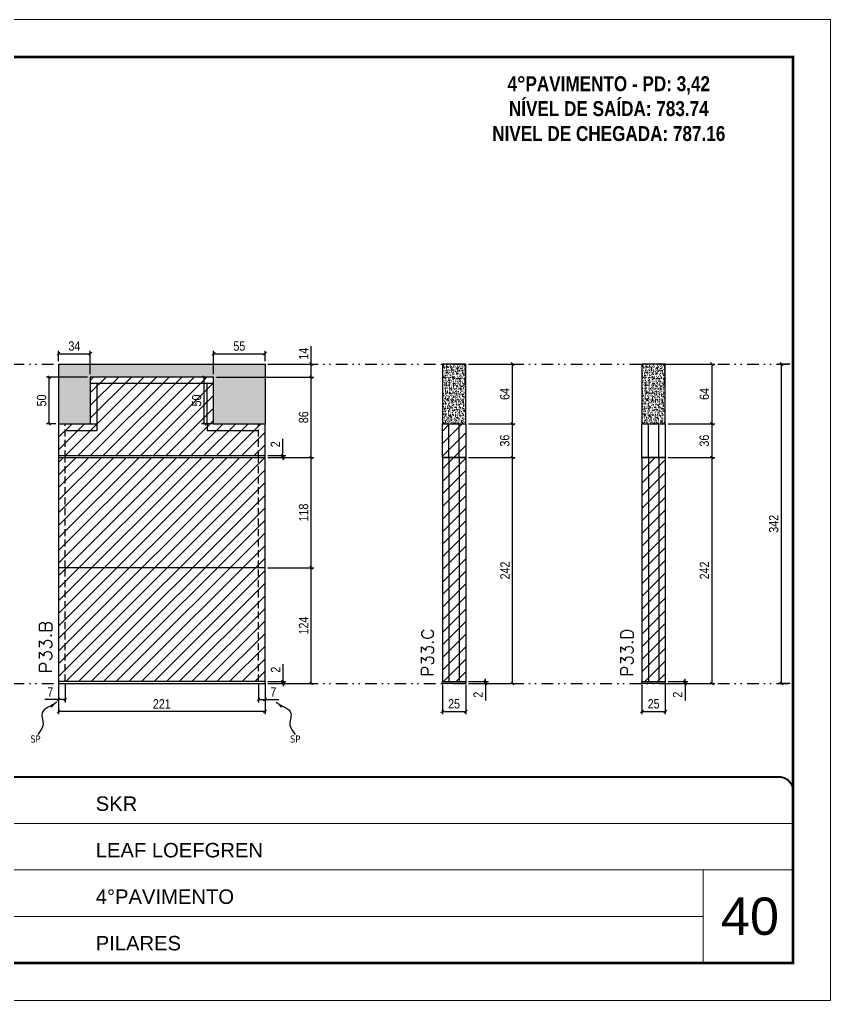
# Model space of a CAD drawing. Extents: x 14400 to 27878, y -21631 to 6985.
# Drawn here: x 19786 to 20653, y -4402 to -3352 of the extents above; entities that cross this region are included whole.
import ezdxf

# ---------------------------------------------------------------- set-up
doc = ezdxf.new("R2010")
doc.units = 0
for name, pattern in [('CONTINUO', [0]), ('DASHED', [0.75, 0.5, -0.25]), ('DIVIDE2', [0.625, 0.25, -0.125, 0, -0.125, 0, -0.125]), ('HIDDEN', [0.375, 0.25, -0.125])]:
    doc.linetypes.add(name, pattern=pattern)
for name, color, linetype, lineweight in [('CARIMBO', 255, 'Continuous', 9), ('Folhas', 255, 'Continuous', 9), ('Hachura', 251, 'Continuous', 9), ('SARRAFO DE PRESSAO', 251, 'DASHED', 9), ('Texto Seção', 7, 'Continuous', 15)]:
    doc.layers.add(name, color=color, linetype=linetype, lineweight=lineweight)
for name, color, linetype in [('COTA', 241, 'Continuous'), ('NOMENCLATURA', 7, 'Continuous'), ('Nível', 160, 'Continuous'), ('Painéis', 200, 'Continuous'), ('SARR_2.2x7', 40, 'Continuous'), ('Sarrafo de Pressão', 42, 'HIDDEN'), ('texto', 7, 'Continuous')]:
    doc.layers.add(name, color=color, linetype=linetype)
doc.styles.add('ARIAL', font='arial.ttf')
doc.styles.add('COTA TECNICA', font='techl___.ttf', dxfattribs={"height": 10})
doc.styles.add('COTA TECNICA-50', font='techl___.ttf', dxfattribs={"height": 10})
doc.styles.add('REGUA-120', font='ROMANS.shx', dxfattribs={"height": 15})
doc.styles.add('ROMANC', font='techb___.ttf', dxfattribs={"height": 2.5})
doc.styles.get("Standard").update_dxf_attribs({"font": 'arial.ttf'})
doc.dimstyles.new('COTA PAINEL-50', dxfattribs={"dimtxt": 10, "dimasz": 3, "dimexe": 3, "dimexo": 3, "dimgap": 3, "dimtad": 1, "dimdec": 1, "dimzin": 12, "dimdsep": 46, "dimtxsty": 'COTA TECNICA-50', "dimblk1": 'OBLIQUE', "dimblk2": 'OBLIQUE', "dimsah": 1, "dimcen": 0.9, "dimclrd": 4, "dimclre": 4, "dimclrt": 240, "dimadec": 1, "dimazin": 3, "dimtfac": 1, "dimtdec": 1, "dimtmove": 0, "dimatfit": 3, "dimfxl": 1, "dimtolj": 1, "dimtzin": 12, "dimarcsym": 0})
doc.dimstyles.new('PAINEL', dxfattribs={"dimtxt": 10, "dimasz": 3, "dimexe": 3, "dimexo": 3, "dimgap": 3, "dimtad": 1, "dimdec": 1, "dimzin": 12, "dimdsep": 46, "dimtxsty": 'COTA TECNICA', "dimblk1": 'OBLIQUE', "dimblk2": 'OBLIQUE', "dimsah": 1, "dimcen": 0.9, "dimclrd": 4, "dimclre": 4, "dimclrt": 240, "dimadec": 1, "dimazin": 3, "dimtfac": 1, "dimtdec": 1, "dimtmove": 0, "dimatfit": 3, "dimfxl": 1, "dimtolj": 1, "dimtzin": 12, "dimarcsym": 0})
doc.dimstyles.get("Standard").update_dxf_attribs({"dimtxt": 0.18, "dimasz": 0.18, "dimexe": 0.18, "dimexo": 0.0625, "dimgap": 0.09, "dimtad": 0, "dimtih": 1, "dimtoh": 1, "dimdec": 4, "dimzin": 0, "dimdsep": 46, "dimtxsty": 'Standard', "dimcen": 0.09, "dimadec": 0, "dimazin": 0, "dimtfac": 1, "dimtdec": 4, "dimtofl": 0, "dimtmove": 0, "dimatfit": 3, "dimfxl": 1, "dimtolj": 1, "dimtzin": 0, "dimarcsym": 0})

# ---------------------------------------------------------------- blocks, each defined once
blk = doc.blocks.new('9999999999')
at = {"color": 30, "linetype": 'CONTINUO'}
for p, q in [((98564.6, 34379.6), (99584, 34379.6)), ((98564.6, 34329.8), (99488, 34329.8)), ((99584, 34329.8), (99488, 34329.8)), ((99488, 34329.8), (99488, 34230.2)), ((98564.6, 34280), (99488, 34280))]:
    blk.add_line(p, q, dxfattribs=at)
at = {"color": 30, "linetype": 'CONTINUO', "const_width": 2}
blk.add_lwpolyline([(99584, 34230.2), (99584, 34414.4, 0.414214), (99569, 34429.4), (98229, 34429.4, 0.414214), (98214, 34414.4), (98214, 34245.2, 0.414214), (98229, 34230.2), (99584, 34230.2)], format="xyb", dxfattribs=at)
at = {"layer": 'Folhas'}
blk.add_lwpolyline([(98139, 34190.2), (99624, 34190.2), (99624, 35240.2), (98139, 35240.2)], close=True, dxfattribs=at)
at = {"layer": 'Folhas', "color": 30, "const_width": 3}
blk.add_lwpolyline([(98214, 34230.2), (99584, 34230.2), (99584, 35200.2), (98214, 35200.2)], close=True, dxfattribs=at)
at = {"color": 7, "linetype": 'Continuous', "ltscale": 5, "style": 'ARIAL'}
for s, height, p in [('SKR', 15.48, (98837.7, 34393.1)), ('LEAF LOEFGREN', 15.483, (98837.7, 34343.3)), ('4°PAVIMENTO', 15.483, (98837.7, 34293.5)), ('PILARES', 15.48, (98837.7, 34243.7))]:
    blk.add_text(s, height=height, dxfattribs=at).set_placement(p)
blk = doc.blocks.new('_Oblique')
at = {"color": 0, "linetype": 'ByBlock', "lineweight": -2}
blk.add_line((-0.5, -0.5), (0.5, 0.5), dxfattribs=at)
blk = doc.blocks.new('*D1556')
at = {"layer": 'COTA', "color": 4, "lineweight": -2, "transparency": 16777216}
for p, q in [((20238.2, -4064.2), (20238.2, -4096.1)), ((20263.2, -4064.2), (20263.2, -4096.1)), ((20238.2, -4093.1), (20263.2, -4093.1))]:
    blk.add_line(p, q, dxfattribs=at)
at = {"layer": 'Defpoints', "color": 0, "transparency": 16777216}
for p in [(20238.2, -4061.2), (20263.2, -4061.2), (20263.2, -4093.1)]:
    blk.add_point(p, dxfattribs=at)
at = {"layer": 'COTA', "color": 4, "lineweight": -2, "transparency": 16777216, "xscale": 3, "yscale": 3, "zscale": 3, "rotation": 180}
blk.add_blockref('_Oblique', (20238.2, -4093.1), dxfattribs=at)
at = {"layer": 'COTA', "color": 4, "lineweight": -2, "transparency": 16777216, "xscale": 3, "yscale": 3, "zscale": 3}
blk.add_blockref('_Oblique', (20263.2, -4093.1), dxfattribs=at)
at = {"layer": 'COTA', "color": 240, "transparency": 16777216, "insert": (20250.7, -4085), "char_height": 10, "attachment_point": 5, "style": 'COTA TECNICA'}
blk.add_mtext('\\A1;25', dxfattribs=at)
blk = doc.blocks.new('*D1557')
at = {"layer": 'COTA', "color": 4, "lineweight": -2, "transparency": 16777216}
for p, q in [((20266.2, -4061.2), (20287.4, -4061.2)), ((20266.2, -4063.2), (20287.4, -4063.2)), ((20284.4, -4061.2), (20284.4, -4058.2)), ((20284.4, -4061.2), (20284.4, -4063.2)), ((20284.4, -4063.2), (20284.4, -4081.3))]:
    blk.add_line(p, q, dxfattribs=at)
at = {"layer": 'Defpoints', "color": 0, "transparency": 16777216}
for p in [(20263.2, -4061.2), (20263.2, -4063.2), (20284.4, -4061.2)]:
    blk.add_point(p, dxfattribs=at)
at = {"layer": 'COTA', "color": 4, "lineweight": -2, "transparency": 16777216, "xscale": 3, "yscale": 3, "zscale": 3}
for p, rotation in [((20284.4, -4061.2), 270), ((20284.4, -4063.2), 90)]:
    blk.add_blockref('_Oblique', p, dxfattribs=dict(at, rotation=rotation))
at = {"layer": 'COTA', "color": 240, "transparency": 16777216, "insert": (20276.4, -4075.2), "char_height": 10, "attachment_point": 5, "rotation": 90, "style": 'COTA TECNICA-50'}
blk.add_mtext('\\A1;2', dxfattribs=at)
blk = doc.blocks.new('*D1558')
at = {"layer": 'COTA', "color": 4, "lineweight": -2, "transparency": 16777216}
for p, q in [((20266.2, -3821.2), (20316.2, -3821.2)), ((20313.2, -4063.2), (20313.2, -3821.2)), ((20266.2, -4063.2), (20316.2, -4063.2))]:
    blk.add_line(p, q, dxfattribs=at)
at = {"layer": 'Defpoints', "color": 0, "transparency": 16777216}
for p in [(20263.2, -3821.2), (20313.2, -3821.2), (20263.2, -4063.2)]:
    blk.add_point(p, dxfattribs=at)
at = {"layer": 'COTA', "color": 4, "lineweight": -2, "transparency": 16777216, "xscale": 3, "yscale": 3, "zscale": 3}
for p, rotation in [((20313.2, -3821.2), 90), ((20313.2, -4063.2), 270)]:
    blk.add_blockref('_Oblique', p, dxfattribs=dict(at, rotation=rotation))
at = {"layer": 'COTA', "color": 240, "transparency": 16777216, "insert": (20305.2, -3942.2), "char_height": 10, "attachment_point": 5, "rotation": 90, "style": 'COTA TECNICA-50'}
blk.add_mtext('\\A1;242', dxfattribs=at)
blk = doc.blocks.new('*D1631')
at = {"layer": 'COTA', "color": 4, "lineweight": -2, "transparency": 16777216}
for p, q in [((20266.2, -3721.2), (20316.2, -3721.2)), ((20313.2, -3785.2), (20313.2, -3721.2)), ((20266.2, -3785.2), (20316.2, -3785.2))]:
    blk.add_line(p, q, dxfattribs=at)
at = {"layer": 'Defpoints', "color": 0, "transparency": 16777216}
for p in [(20263.2, -3721.2), (20313.2, -3721.2), (20263.2, -3785.2)]:
    blk.add_point(p, dxfattribs=at)
at = {"layer": 'COTA', "color": 4, "lineweight": -2, "transparency": 16777216, "xscale": 3, "yscale": 3, "zscale": 3}
for p, rotation in [((20313.2, -3721.2), 90), ((20313.2, -3785.2), 270)]:
    blk.add_blockref('_Oblique', p, dxfattribs=dict(at, rotation=rotation))
at = {"layer": 'COTA', "color": 240, "transparency": 16777216, "insert": (20305.1, -3753.2), "char_height": 10, "attachment_point": 5, "rotation": 90, "style": 'COTA TECNICA'}
blk.add_mtext('\\A1;64', dxfattribs=at)
blk = doc.blocks.new('*D1667')
at = {"layer": 'COTA', "color": 4, "lineweight": -2, "transparency": 16777216}
for p, q in [((19827.4, -4064.2), (19827.4, -4096.1)), ((20048.4, -4064.2), (20048.4, -4096.1)), ((20048.4, -4093.1), (19827.4, -4093.1))]:
    blk.add_line(p, q, dxfattribs=at)
at = {"layer": 'Defpoints', "color": 0, "transparency": 16777216}
for p in [(19827.4, -4061.2), (20048.4, -4061.2), (19827.4, -4093.1)]:
    blk.add_point(p, dxfattribs=at)
at = {"layer": 'COTA', "color": 4, "lineweight": -2, "transparency": 16777216, "xscale": 3, "yscale": 3, "zscale": 3, "rotation": 180}
blk.add_blockref('_Oblique', (19827.4, -4093.1), dxfattribs=at)
at = {"layer": 'COTA', "color": 4, "lineweight": -2, "transparency": 16777216, "xscale": 3, "yscale": 3, "zscale": 3}
blk.add_blockref('_Oblique', (20048.4, -4093.1), dxfattribs=at)
at = {"layer": 'COTA', "color": 240, "transparency": 16777216, "insert": (19937.9, -4085), "char_height": 10, "attachment_point": 5, "style": 'COTA TECNICA'}
blk.add_mtext('\\A1;221', dxfattribs=at)
blk = doc.blocks.new('*D1668')
at = {"layer": 'COTA', "color": 4, "lineweight": -2, "transparency": 16777216}
for p, q in [((20041.4, -4064.2), (20041.4, -4083.4)), ((20048.4, -4066.2), (20048.4, -4083.4)), ((20041.4, -4080.4), (20048.4, -4080.4)), ((20048.4, -4080.4), (20063.1, -4080.4))]:
    blk.add_line(p, q, dxfattribs=at)
at = {"layer": 'Defpoints', "color": 0, "transparency": 16777216}
for p in [(20041.4, -4061.2), (20048.4, -4063.2), (20048.4, -4080.4)]:
    blk.add_point(p, dxfattribs=at)
at = {"layer": 'COTA', "color": 4, "lineweight": -2, "transparency": 16777216, "xscale": 3, "yscale": 3, "zscale": 3, "rotation": 180}
blk.add_blockref('_Oblique', (20041.4, -4080.4), dxfattribs=at)
at = {"layer": 'COTA', "color": 4, "lineweight": -2, "transparency": 16777216, "xscale": 3, "yscale": 3, "zscale": 3}
blk.add_blockref('_Oblique', (20048.4, -4080.4), dxfattribs=at)
at = {"layer": 'COTA', "color": 240, "transparency": 16777216, "insert": (20057.3, -4072.3), "char_height": 10, "attachment_point": 5, "style": 'COTA TECNICA-50'}
blk.add_mtext('\\A1;7', dxfattribs=at)
blk = doc.blocks.new('*D1669')
at = {"layer": 'COTA', "color": 4, "lineweight": -2, "transparency": 16777216}
for p, q in [((19827.4, -4066.2), (19827.4, -4083.4)), ((19834.4, -4064.2), (19834.4, -4083.4)), ((19827.4, -4080.4), (19812.7, -4080.4)), ((19834.4, -4080.4), (19827.4, -4080.4))]:
    blk.add_line(p, q, dxfattribs=at)
at = {"layer": 'Defpoints', "color": 0, "transparency": 16777216}
for p in [(19827.4, -4063.2), (19834.4, -4061.2), (19827.4, -4080.4)]:
    blk.add_point(p, dxfattribs=at)
at = {"layer": 'COTA', "color": 4, "lineweight": -2, "transparency": 16777216, "xscale": 3, "yscale": 3, "zscale": 3, "rotation": 180}
blk.add_blockref('_Oblique', (19827.4, -4080.4), dxfattribs=at)
at = {"layer": 'COTA', "color": 4, "lineweight": -2, "transparency": 16777216, "xscale": 3, "yscale": 3, "zscale": 3}
blk.add_blockref('_Oblique', (19834.4, -4080.4), dxfattribs=at)
at = {"layer": 'COTA', "color": 240, "transparency": 16777216, "insert": (19818.6, -4072.3), "char_height": 10, "attachment_point": 5, "style": 'COTA TECNICA-50'}
blk.add_mtext('\\A1;7', dxfattribs=at)
blk = doc.blocks.new('*D1670')
at = {"layer": 'COTA', "color": 4, "lineweight": -2, "transparency": 16777216}
for p, q in [((20067.7, -4061.2), (20067.7, -4042.4)), ((20051.4, -4061.2), (20070.7, -4061.2)), ((20051.4, -4063.2), (20070.7, -4063.2)), ((20067.7, -4063.2), (20067.7, -4061.2)), ((20067.7, -4063.2), (20067.7, -4066.2))]:
    blk.add_line(p, q, dxfattribs=at)
at = {"layer": 'Defpoints', "color": 0, "transparency": 16777216}
for p in [(20048.4, -4061.2), (20048.4, -4063.2), (20067.7, -4063.2)]:
    blk.add_point(p, dxfattribs=at)
at = {"layer": 'COTA', "color": 4, "lineweight": -2, "transparency": 16777216, "xscale": 3, "yscale": 3, "zscale": 3}
for p, rotation in [((20067.7, -4061.2), 270), ((20067.7, -4063.2), 90)]:
    blk.add_blockref('_Oblique', p, dxfattribs=dict(at, rotation=rotation))
at = {"layer": 'COTA', "color": 240, "transparency": 16777216, "insert": (20059.7, -4048.4), "char_height": 10, "attachment_point": 5, "rotation": 90, "style": 'COTA TECNICA-50'}
blk.add_mtext('\\A1;2', dxfattribs=at)
blk = doc.blocks.new('*D1672')
at = {"layer": 'COTA', "color": 4, "linetype": 'ByBlock', "lineweight": -2, "transparency": 16777216}
for p, q in [((20051.4, -3939.2), (20100.8, -3939.2)), ((20097.8, -4063.2), (20097.8, -3939.2)), ((20051.4, -4063.2), (20100.8, -4063.2))]:
    blk.add_line(p, q, dxfattribs=at)
at = {"layer": 'Defpoints', "color": 0, "linetype": 'ByBlock', "transparency": 16777216}
for p in [(20048.4, -3939.2), (20097.8, -3939.2), (20048.4, -4063.2)]:
    blk.add_point(p, dxfattribs=at)
at = {"layer": 'COTA', "color": 4, "linetype": 'ByBlock', "lineweight": -2, "transparency": 16777216, "xscale": 3, "yscale": 3, "zscale": 3}
for p, rotation in [((20097.8, -3939.2), 90), ((20097.8, -4063.2), 270)]:
    blk.add_blockref('_Oblique', p, dxfattribs=dict(at, rotation=rotation))
at = {"layer": 'COTA', "color": 240, "linetype": 'ByBlock', "transparency": 16777216, "insert": (20089.7, -4001.2), "char_height": 10, "attachment_point": 5, "rotation": 90, "style": 'COTA TECNICA'}
blk.add_mtext('\\A1;124', dxfattribs=at)
blk = doc.blocks.new('*D1673')
at = {"layer": 'COTA', "color": 4, "linetype": 'ByBlock', "lineweight": -2, "transparency": 16777216}
for p, q in [((20051.4, -3939.2), (20100.8, -3939.2)), ((20097.8, -4063.2), (20097.8, -3939.2)), ((20051.4, -4063.2), (20100.8, -4063.2))]:
    blk.add_line(p, q, dxfattribs=at)
at = {"layer": 'Defpoints', "color": 0, "linetype": 'ByBlock', "transparency": 16777216}
for p in [(20048.4, -3939.2), (20097.8, -3939.2), (20048.4, -4063.2)]:
    blk.add_point(p, dxfattribs=at)
at = {"layer": 'COTA', "color": 4, "linetype": 'ByBlock', "lineweight": -2, "transparency": 16777216, "xscale": 3, "yscale": 3, "zscale": 3}
for p, rotation in [((20097.8, -3939.2), 90), ((20097.8, -4063.2), 270)]:
    blk.add_blockref('_Oblique', p, dxfattribs=dict(at, rotation=rotation))
at = {"layer": 'COTA', "color": 240, "linetype": 'ByBlock', "transparency": 16777216, "insert": (20089.7, -4001.2), "char_height": 10, "attachment_point": 5, "rotation": 90, "style": 'COTA TECNICA'}
blk.add_mtext('\\A1;124', dxfattribs=at)
blk = doc.blocks.new('*D1671')
at = {"layer": 'COTA', "color": 4, "lineweight": -2, "transparency": 16777216}
for p, q in [((20051.4, -3821.2), (20100.8, -3821.2)), ((20097.8, -3939.2), (20097.8, -3821.2)), ((20051.4, -3939.2), (20100.8, -3939.2))]:
    blk.add_line(p, q, dxfattribs=at)
at = {"layer": 'Defpoints', "color": 0, "transparency": 16777216}
for p in [(20048.4, -3821.2), (20097.8, -3821.2), (20048.4, -3939.2)]:
    blk.add_point(p, dxfattribs=at)
at = {"layer": 'COTA', "color": 4, "lineweight": -2, "transparency": 16777216, "xscale": 3, "yscale": 3, "zscale": 3}
for p, rotation in [((20097.8, -3821.2), 90), ((20097.8, -3939.2), 270)]:
    blk.add_blockref('_Oblique', p, dxfattribs=dict(at, rotation=rotation))
at = {"layer": 'COTA', "color": 240, "transparency": 16777216, "insert": (20089.7, -3880.2), "char_height": 10, "attachment_point": 5, "rotation": 90, "style": 'COTA TECNICA'}
blk.add_mtext('\\A1;118', dxfattribs=at)
blk = doc.blocks.new('*D1674')
at = {"layer": 'COTA', "color": 4, "lineweight": -2, "transparency": 16777216}
for p, q in [((19827.4, -3718.2), (19827.4, -3707.1)), ((19827.4, -3710.1), (19861.4, -3710.1)), ((19861.4, -3732.2), (19861.4, -3707.1))]:
    blk.add_line(p, q, dxfattribs=at)
at = {"layer": 'Defpoints', "color": 0, "transparency": 16777216}
for p in [(19861.4, -3710.1), (19827.4, -3721.2), (19861.4, -3735.2)]:
    blk.add_point(p, dxfattribs=at)
at = {"layer": 'COTA', "color": 4, "lineweight": -2, "transparency": 16777216, "xscale": 3, "yscale": 3, "zscale": 3, "rotation": 180}
blk.add_blockref('_Oblique', (19827.4, -3710.1), dxfattribs=at)
at = {"layer": 'COTA', "color": 4, "lineweight": -2, "transparency": 16777216, "xscale": 3, "yscale": 3, "zscale": 3}
blk.add_blockref('_Oblique', (19861.4, -3710.1), dxfattribs=at)
at = {"layer": 'COTA', "color": 240, "transparency": 16777216, "insert": (19844.4, -3701.9), "char_height": 10, "attachment_point": 5, "style": 'COTA TECNICA'}
blk.add_mtext('\\A1;34', dxfattribs=at)
blk = doc.blocks.new('*D1675')
at = {"layer": 'COTA', "color": 4, "lineweight": -2, "transparency": 16777216}
for p, q in [((20451.8, -4064.2), (20451.8, -4096.1)), ((20476.8, -4064.2), (20476.8, -4096.1)), ((20451.8, -4093.1), (20476.8, -4093.1))]:
    blk.add_line(p, q, dxfattribs=at)
at = {"layer": 'Defpoints', "color": 0, "transparency": 16777216}
for p in [(20451.8, -4061.2), (20476.8, -4061.2), (20476.8, -4093.1)]:
    blk.add_point(p, dxfattribs=at)
at = {"layer": 'COTA', "color": 4, "lineweight": -2, "transparency": 16777216, "xscale": 3, "yscale": 3, "zscale": 3, "rotation": 180}
blk.add_blockref('_Oblique', (20451.8, -4093.1), dxfattribs=at)
at = {"layer": 'COTA', "color": 4, "lineweight": -2, "transparency": 16777216, "xscale": 3, "yscale": 3, "zscale": 3}
blk.add_blockref('_Oblique', (20476.8, -4093.1), dxfattribs=at)
at = {"layer": 'COTA', "color": 240, "transparency": 16777216, "insert": (20464.3, -4085), "char_height": 10, "attachment_point": 5, "style": 'COTA TECNICA'}
blk.add_mtext('\\A1;25', dxfattribs=at)
blk = doc.blocks.new('*D1676')
at = {"layer": 'COTA', "color": 4, "lineweight": -2, "transparency": 16777216}
for p, q in [((20479.8, -4061.2), (20501, -4061.2)), ((20479.8, -4063.2), (20501, -4063.2)), ((20498, -4061.2), (20498, -4058.2)), ((20498, -4061.2), (20498, -4063.2)), ((20498, -4063.2), (20498, -4081.3))]:
    blk.add_line(p, q, dxfattribs=at)
at = {"layer": 'Defpoints', "color": 0, "transparency": 16777216}
for p in [(20476.8, -4061.2), (20476.8, -4063.2), (20498, -4061.2)]:
    blk.add_point(p, dxfattribs=at)
at = {"layer": 'COTA', "color": 4, "lineweight": -2, "transparency": 16777216, "xscale": 3, "yscale": 3, "zscale": 3}
for p, rotation in [((20498, -4061.2), 270), ((20498, -4063.2), 90)]:
    blk.add_blockref('_Oblique', p, dxfattribs=dict(at, rotation=rotation))
at = {"layer": 'COTA', "color": 240, "transparency": 16777216, "insert": (20490, -4075.2), "char_height": 10, "attachment_point": 5, "rotation": 90, "style": 'COTA TECNICA-50'}
blk.add_mtext('\\A1;2', dxfattribs=at)
blk = doc.blocks.new('*D1677')
at = {"layer": 'COTA', "color": 4, "lineweight": -2, "transparency": 16777216}
for p, q in [((20479.8, -3821.2), (20529.8, -3821.2)), ((20526.8, -4063.2), (20526.8, -3821.2)), ((20479.8, -4063.2), (20529.8, -4063.2))]:
    blk.add_line(p, q, dxfattribs=at)
at = {"layer": 'Defpoints', "color": 0, "transparency": 16777216}
for p in [(20476.8, -3821.2), (20526.8, -3821.2), (20476.8, -4063.2)]:
    blk.add_point(p, dxfattribs=at)
at = {"layer": 'COTA', "color": 4, "lineweight": -2, "transparency": 16777216, "xscale": 3, "yscale": 3, "zscale": 3}
for p, rotation in [((20526.8, -3821.2), 90), ((20526.8, -4063.2), 270)]:
    blk.add_blockref('_Oblique', p, dxfattribs=dict(at, rotation=rotation))
at = {"layer": 'COTA', "color": 240, "transparency": 16777216, "insert": (20518.7, -3942.2), "char_height": 10, "attachment_point": 5, "rotation": 90, "style": 'COTA TECNICA-50'}
blk.add_mtext('\\A1;242', dxfattribs=at)
blk = doc.blocks.new('*D1964')
at = {"layer": 'COTA', "color": 4, "lineweight": -2, "transparency": 16777216}
for p, q in [((20610.5, -3721.2), (20598.1, -3721.2)), ((20601.1, -4063.2), (20601.1, -3721.2)), ((20610.5, -4063.2), (20598.1, -4063.2))]:
    blk.add_line(p, q, dxfattribs=at)
at = {"layer": 'Defpoints', "color": 0, "transparency": 16777216}
for p in [(20601.1, -3721.2), (20613.5, -3721.2), (20613.5, -4063.2)]:
    blk.add_point(p, dxfattribs=at)
at = {"layer": 'COTA', "color": 4, "lineweight": -2, "transparency": 16777216, "xscale": 3, "yscale": 3, "zscale": 3}
for p, rotation in [((20601.1, -3721.2), 90), ((20601.1, -4063.2), 270)]:
    blk.add_blockref('_Oblique', p, dxfattribs=dict(at, rotation=rotation))
at = {"layer": 'COTA', "color": 240, "transparency": 16777216, "insert": (20592.9, -3892.2), "char_height": 10, "attachment_point": 5, "rotation": 90, "style": 'COTA TECNICA'}
blk.add_mtext('\\A1;342', dxfattribs=at)
blk = doc.blocks.new('*D1965')
at = {"layer": 'COTA', "color": 4, "lineweight": -2, "transparency": 16777216}
for p, q in [((19996.4, -3735.2), (20100.8, -3735.2)), ((20097.8, -3821.2), (20097.8, -3735.2)), ((20051.4, -3821.2), (20100.8, -3821.2))]:
    blk.add_line(p, q, dxfattribs=at)
at = {"layer": 'Defpoints', "color": 0, "transparency": 16777216}
for p in [(19993.4, -3735.2), (20097.8, -3735.2), (20048.4, -3821.2)]:
    blk.add_point(p, dxfattribs=at)
at = {"layer": 'COTA', "color": 4, "lineweight": -2, "transparency": 16777216, "xscale": 3, "yscale": 3, "zscale": 3}
for p, rotation in [((20097.8, -3735.2), 90), ((20097.8, -3821.2), 270)]:
    blk.add_blockref('_Oblique', p, dxfattribs=dict(at, rotation=rotation))
at = {"layer": 'COTA', "color": 240, "transparency": 16777216, "insert": (20089.7, -3778.2), "char_height": 10, "attachment_point": 5, "rotation": 90, "style": 'COTA TECNICA'}
blk.add_mtext('\\A1;86', dxfattribs=at)
blk = doc.blocks.new('*D1966')
at = {"layer": 'COTA', "color": 4, "lineweight": -2, "transparency": 16777216}
for p, q in [((20097.8, -3721.2), (20097.8, -3702)), ((20051.4, -3721.2), (20100.8, -3721.2)), ((20097.8, -3735.2), (20097.8, -3721.2)), ((19996.4, -3735.2), (20100.8, -3735.2))]:
    blk.add_line(p, q, dxfattribs=at)
at = {"layer": 'Defpoints', "color": 0, "transparency": 16777216}
for p in [(20048.4, -3721.2), (20097.8, -3721.2), (19993.4, -3735.2)]:
    blk.add_point(p, dxfattribs=at)
at = {"layer": 'COTA', "color": 4, "lineweight": -2, "transparency": 16777216, "xscale": 3, "yscale": 3, "zscale": 3}
for p, rotation in [((20097.8, -3721.2), 90), ((20097.8, -3735.2), 270)]:
    blk.add_blockref('_Oblique', p, dxfattribs=dict(at, rotation=rotation))
at = {"layer": 'COTA', "color": 240, "transparency": 16777216, "insert": (20089.7, -3710.1), "char_height": 10, "attachment_point": 5, "rotation": 90, "style": 'COTA TECNICA'}
blk.add_mtext('\\A1;14', dxfattribs=at)
blk = doc.blocks.new('*D1967')
at = {"layer": 'COTA', "color": 4, "lineweight": -2, "transparency": 16777216}
for p, q in [((19858.4, -3735.2), (19814.4, -3735.2)), ((19817.4, -3785.2), (19817.4, -3735.2)), ((19824.4, -3785.2), (19814.4, -3785.2))]:
    blk.add_line(p, q, dxfattribs=at)
at = {"layer": 'Defpoints', "color": 0, "transparency": 16777216}
for p in [(19817.4, -3735.2), (19861.4, -3735.2), (19827.4, -3785.2)]:
    blk.add_point(p, dxfattribs=at)
at = {"layer": 'COTA', "color": 4, "lineweight": -2, "transparency": 16777216, "xscale": 3, "yscale": 3, "zscale": 3}
for p, rotation in [((19817.4, -3735.2), 90), ((19817.4, -3785.2), 270)]:
    blk.add_blockref('_Oblique', p, dxfattribs=dict(at, rotation=rotation))
at = {"layer": 'COTA', "color": 240, "transparency": 16777216, "insert": (19809.3, -3760.2), "char_height": 10, "attachment_point": 5, "rotation": 90, "style": 'COTA TECNICA'}
blk.add_mtext('\\A1;50', dxfattribs=at)
blk = doc.blocks.new('*D1968')
at = {"layer": 'COTA', "color": 4, "lineweight": -2, "transparency": 16777216}
for p, q in [((20266.2, -3785.2), (20316.2, -3785.2)), ((20313.2, -3821.2), (20313.2, -3785.2)), ((20266.2, -3821.2), (20316.2, -3821.2))]:
    blk.add_line(p, q, dxfattribs=at)
at = {"layer": 'Defpoints', "color": 0, "transparency": 16777216}
for p in [(20263.2, -3785.2), (20313.2, -3785.2), (20263.2, -3821.2)]:
    blk.add_point(p, dxfattribs=at)
at = {"layer": 'COTA', "color": 4, "lineweight": -2, "transparency": 16777216, "xscale": 3, "yscale": 3, "zscale": 3}
for p, rotation in [((20313.2, -3785.2), 90), ((20313.2, -3821.2), 270)]:
    blk.add_blockref('_Oblique', p, dxfattribs=dict(at, rotation=rotation))
at = {"layer": 'COTA', "color": 240, "transparency": 16777216, "insert": (20305, -3803.2), "char_height": 10, "attachment_point": 5, "rotation": 90, "style": 'COTA TECNICA'}
blk.add_mtext('\\A1;36', dxfattribs=at)
blk = doc.blocks.new('*D2201')
at = {"layer": 'COTA', "color": 4, "lineweight": -2, "transparency": 16777216}
for p, q in [((20067.5, -3819.2), (20067.5, -3801.1)), ((20051.4, -3819.2), (20070.5, -3819.2)), ((20051.4, -3821.2), (20070.5, -3821.2)), ((20067.5, -3821.2), (20067.5, -3819.2)), ((20067.5, -3821.2), (20067.5, -3824.2))]:
    blk.add_line(p, q, dxfattribs=at)
at = {"layer": 'Defpoints', "color": 0, "transparency": 16777216}
for p in [(20048.4, -3819.2), (20048.4, -3821.2), (20067.5, -3819.2)]:
    blk.add_point(p, dxfattribs=at)
at = {"layer": 'COTA', "color": 4, "lineweight": -2, "transparency": 16777216, "xscale": 3, "yscale": 3, "zscale": 3}
for p, rotation in [((20067.5, -3819.2), 270), ((20067.5, -3821.2), 90)]:
    blk.add_blockref('_Oblique', p, dxfattribs=dict(at, rotation=rotation))
at = {"layer": 'COTA', "color": 240, "transparency": 16777216, "insert": (20059.5, -3807.1), "char_height": 10, "attachment_point": 5, "rotation": 90, "style": 'COTA TECNICA'}
blk.add_mtext('\\A1;2', dxfattribs=at)
blk = doc.blocks.new('*D2381')
at = {"layer": 'COTA', "color": 4, "lineweight": -2, "transparency": 16777216}
for p, q in [((19990.4, -3735.2), (19980.4, -3735.2)), ((19983.4, -3785.2), (19983.4, -3735.2)), ((19990.4, -3785.2), (19980.4, -3785.2))]:
    blk.add_line(p, q, dxfattribs=at)
at = {"layer": 'Defpoints', "color": 0, "transparency": 16777216}
for p in [(19983.4, -3735.2), (19993.4, -3735.2), (19993.4, -3785.2)]:
    blk.add_point(p, dxfattribs=at)
at = {"layer": 'COTA', "color": 4, "lineweight": -2, "transparency": 16777216, "xscale": 3, "yscale": 3, "zscale": 3}
for p, rotation in [((19983.4, -3735.2), 90), ((19983.4, -3785.2), 270)]:
    blk.add_blockref('_Oblique', p, dxfattribs=dict(at, rotation=rotation))
at = {"layer": 'COTA', "color": 240, "transparency": 16777216, "insert": (19975.3, -3760.2), "char_height": 10, "attachment_point": 5, "rotation": 90, "style": 'COTA TECNICA'}
blk.add_mtext('\\A1;50', dxfattribs=at)
blk = doc.blocks.new('*D2382')
at = {"layer": 'COTA', "color": 4, "lineweight": -2, "transparency": 16777216}
for p, q in [((19993.4, -3732.2), (19993.4, -3707.1)), ((19993.4, -3710.1), (20048.4, -3710.1)), ((20048.4, -3718.2), (20048.4, -3707.1))]:
    blk.add_line(p, q, dxfattribs=at)
at = {"layer": 'Defpoints', "color": 0, "transparency": 16777216}
for p in [(20048.4, -3710.1), (20048.4, -3721.2), (19993.4, -3735.2)]:
    blk.add_point(p, dxfattribs=at)
at = {"layer": 'COTA', "color": 4, "lineweight": -2, "transparency": 16777216, "xscale": 3, "yscale": 3, "zscale": 3, "rotation": 180}
blk.add_blockref('_Oblique', (19993.4, -3710.1), dxfattribs=at)
at = {"layer": 'COTA', "color": 4, "lineweight": -2, "transparency": 16777216, "xscale": 3, "yscale": 3, "zscale": 3}
blk.add_blockref('_Oblique', (20048.4, -3710.1), dxfattribs=at)
at = {"layer": 'COTA', "color": 240, "transparency": 16777216, "insert": (20020.9, -3702), "char_height": 10, "attachment_point": 5, "style": 'COTA TECNICA'}
blk.add_mtext('\\A1;55', dxfattribs=at)
blk = doc.blocks.new('*D4480')
at = {"layer": 'COTA', "color": 4, "lineweight": -2, "transparency": 16777216}
for p, q in [((20479.8, -3721.2), (20529.8, -3721.2)), ((20526.8, -3785.2), (20526.8, -3721.2)), ((20479.8, -3785.2), (20529.8, -3785.2))]:
    blk.add_line(p, q, dxfattribs=at)
at = {"layer": 'Defpoints', "color": 0, "transparency": 16777216}
for p in [(20476.8, -3721.2), (20526.8, -3721.2), (20476.8, -3785.2)]:
    blk.add_point(p, dxfattribs=at)
at = {"layer": 'COTA', "color": 4, "lineweight": -2, "transparency": 16777216, "xscale": 3, "yscale": 3, "zscale": 3}
for p, rotation in [((20526.8, -3721.2), 90), ((20526.8, -3785.2), 270)]:
    blk.add_blockref('_Oblique', p, dxfattribs=dict(at, rotation=rotation))
at = {"layer": 'COTA', "color": 240, "transparency": 16777216, "insert": (20518.6, -3753.2), "char_height": 10, "attachment_point": 5, "rotation": 90, "style": 'COTA TECNICA'}
blk.add_mtext('\\A1;64', dxfattribs=at)
blk = doc.blocks.new('*D4481')
at = {"layer": 'COTA', "color": 4, "lineweight": -2, "transparency": 16777216}
for p, q in [((20479.8, -3785.2), (20529.8, -3785.2)), ((20526.8, -3821.2), (20526.8, -3785.2)), ((20479.8, -3821.2), (20529.8, -3821.2))]:
    blk.add_line(p, q, dxfattribs=at)
at = {"layer": 'Defpoints', "color": 0, "transparency": 16777216}
for p in [(20476.8, -3785.2), (20526.8, -3785.2), (20476.8, -3821.2)]:
    blk.add_point(p, dxfattribs=at)
at = {"layer": 'COTA', "color": 4, "lineweight": -2, "transparency": 16777216, "xscale": 3, "yscale": 3, "zscale": 3}
for p, rotation in [((20526.8, -3785.2), 90), ((20526.8, -3821.2), 270)]:
    blk.add_blockref('_Oblique', p, dxfattribs=dict(at, rotation=rotation))
at = {"layer": 'COTA', "color": 240, "transparency": 16777216, "insert": (20518.5, -3803.2), "char_height": 10, "attachment_point": 5, "rotation": 90, "style": 'COTA TECNICA'}
blk.add_mtext('\\A1;36', dxfattribs=at)

msp = doc.modelspace()

# ---------------------------------------------------------------- hatches: boundary and pattern name
at = {"layer": 'COTA'}
h = msp.add_hatch(dxfattribs=at)
h.set_pattern_fill('AR-CONC', color=256, scale=0.03)
h.paths.add_polyline_path([(19993.42, -3735.17), (19993.42, -3785.17), (20048.42, -3785.17), (20048.42, -3721.17), (19827.42, -3721.17), (19827.42, -3785.17), (19861.42, -3785.17), (19861.42, -3735.17)])
h = msp.add_hatch(dxfattribs=at)
h.set_pattern_fill('AR-CONC', color=256, scale=0.03)
h.set_pattern_definition([(50, (0, 1390.575), (5.4655401, -0.4781726), [0.5715, -6.2865]), (355, (0, 1390.575), (-1.0573026, 5.7317054), [0.4572, -5.0292175]), (100.451445, (0.4555, 1390.535), (4.4082374, 5.2535326), [0.4857003, -5.3427073]), (46.1842, (0, 1392.099), (8.1323712, -1.2612698), [0.85725, -9.42975]), (96.635558, (0.678, 1391.994), (7.122124, 7.4227837), [0.7285507, -8.0140682]), (351.18415, (0, 1392.099), (7.122124, 7.4227837), [0.685799, -7.543792]), (21, (0.762, 1391.718), (4.5484317, -3.0679559), [0.5715, -6.2865]), (326, (0.762, 1391.718), (1.8540609, 5.525639), [0.4572, -5.0292]), (71.451445, (1.141, 1391.4624), (6.4024926, 2.457683), [0.4857003, -5.3426981]), (37.5, (0, 1390.5751), (0.0926581, 2.53665117), [0, -4.96824, 0, -5.1054, 0, -5.04825]), (7.5, (0, 1390.575), (2.00458988, 3.00541724), [0, -2.91084, 0, -4.85394, 0, -1.92405]), (327.5, (-1.6993, 1390.5751), (4.06771786, -0.17186232), [0, -1.905, 0, -5.9436, 0, -7.8867]), (317.5, (-2.4613, 1390.575), (4.44387544, 0.76279473), [0, -2.4765, 0, -3.94716, 0, -5.6007])])
h.paths.add_polyline_path([(20263.25, -3721.17), (20238.25, -3721.17), (20238.25, -3785.17), (20263.25, -3785.17)])
h = msp.add_hatch(dxfattribs=at)
h.set_pattern_fill('AR-CONC', color=256, scale=0.03)
h.set_pattern_definition([(50, (213.5154, 1390.575), (5.4655401, -0.4781726), [0.5715, -6.2865]), (355, (213.5154, 1390.575), (-1.0573026, 5.7317054), [0.4572, -5.0292175]), (100.451445, (213.971, 1390.535), (4.4082374, 5.2535326), [0.4857003, -5.3427073]), (46.1842, (213.5154, 1392.099), (8.1323712, -1.2612698), [0.85725, -9.42975]), (96.635558, (214.193, 1391.994), (7.122124, 7.4227837), [0.7285507, -8.0140682]), (351.18415, (213.515, 1392.099), (7.122124, 7.4227837), [0.685799, -7.543792]), (21, (214.2774, 1391.718), (4.5484317, -3.0679559), [0.5715, -6.2865]), (326, (214.2774, 1391.718), (1.8540609, 5.525639), [0.4572, -5.0292]), (71.451445, (214.6565, 1391.4624), (6.4024926, 2.457683), [0.4857003, -5.3426981]), (37.5, (213.5154, 1390.5751), (0.0926581, 2.53665117), [0, -4.96824, 0, -5.1054, 0, -5.04825]), (7.5, (213.5154, 1390.575), (2.00458988, 3.00541724), [0, -2.91084, 0, -4.85394, 0, -1.92405]), (327.5, (211.8162, 1390.5751), (4.06771786, -0.17186232), [0, -1.905, 0, -5.9436, 0, -7.8867]), (317.5, (211.054, 1390.575), (4.44387544, 0.76279473), [0, -2.4765, 0, -3.94716, 0, -5.6007])])
h.paths.add_polyline_path([(20476.76, -3721.17), (20451.76, -3721.17), (20451.76, -3785.17), (20476.76, -3785.17)])
at = {"layer": 'Hachura', "linetype": 'ByBlock'}
h = msp.add_hatch(dxfattribs=at)
h.set_pattern_fill('ANSI31', color=256, scale=3)
h.paths.add_polyline_path([(19993.42, -3735.17), (19861.42, -3735.17), (19861.42, -3785.17), (19827.42, -3785.17), (19827.42, -3819.17), (20048.42, -3819.17), (20048.42, -3785.17), (19993.42, -3785.17)])
h = msp.add_hatch(dxfattribs=at)
h.set_pattern_fill('ANSI31', color=256, scale=3)
h.paths.add_polyline_path([(19611.78, -3939.17), (19611.78, -3785.17), (19390.78, -3785.17), (19390.78, -3939.17)])
h.paths.add_polyline_path([(19390.78, -3939.17), (19390.78, -4061.17), (19611.78, -4061.17), (19611.78, -3939.17)])
h.paths.add_polyline_path([(19827.42, -3939.17), (19827.42, -4061.17), (20048.42, -4061.17), (20048.42, -3939.17)])
h.paths.add_polyline_path([(19827.42, -3821.17), (19827.42, -3939.17), (20048.42, -3939.17), (20048.42, -3821.17)])
h.paths.add_polyline_path([(20263.25, -3785.17), (20238.25, -3785.17), (20238.25, -4061.17), (20263.25, -4061.17)])
h.paths.add_polyline_path([(20451.76, -4061.17), (20476.76, -4061.17), (20476.76, -3821.17), (20451.76, -3821.17)])

# ---------------------------------------------------------------- linework, layer by layer
at = {"layer": 'COTA'}
for p, q in [((19827.42, -3721.17), (19827.42, -3785.17)), ((19827.42, -3721.17), (20048.42, -3721.17)), ((20048.42, -3721.17), (20048.42, -3785.17)), ((19861.42, -3785.17), (19868.42, -3785.17)), ((19868.42, -3785.17), (19868.42, -3792.17)), ((19993.42, -3785.17), (19986.42, -3785.17)), ((19986.42, -3785.17), (19986.42, -3792.17))]:
    msp.add_line(p, q, dxfattribs=at)
for points in [[(20238.25, -3785.17), (20263.25, -3785.17), (20263.25, -3721.17), (20238.25, -3721.17)], [(20451.76, -3785.17), (20476.76, -3785.17), (20476.76, -3721.17), (20451.76, -3721.17)]]:
    msp.add_lwpolyline(points, close=True, dxfattribs=at)
at = {"layer": 'Nível', "color": 4, "linetype": 'DIVIDE2', "ltscale": 50}
for p, q in [((19243.47, -3721.17), (20613.47, -3721.17)), ((19243.47, -4063.17), (20613.47, -4063.17))]:
    msp.add_line(p, q, dxfattribs=at)
at = {"layer": 'Painéis'}
for p, q in [((19993.42, -3735.17), (19861.42, -3735.17)), ((19861.42, -3735.17), (19861.42, -3785.17)), ((19993.42, -3785.17), (19993.42, -3735.17)), ((19827.42, -3785.17), (19827.42, -4061.17)), ((19827.42, -3785.17), (19861.42, -3785.17)), ((19993.42, -3785.17), (20048.42, -3785.17)), ((20048.42, -4061.17), (20048.42, -3785.17)), ((19827.42, -3819.17), (20048.42, -3819.17)), ((19827.42, -3821.17), (20048.42, -3821.17)), ((20238.25, -3821.17), (20238.25, -4061.17)), ((20238.25, -3821.17), (20263.25, -3821.17)), ((20263.25, -3821.17), (20263.25, -4061.17)), ((20451.76, -3821.17), (20451.76, -4061.17)), ((20451.76, -3821.17), (20476.76, -3821.17)), ((20451.76, -3821.17), (20476.76, -3821.17)), ((20476.76, -3821.17), (20476.76, -4061.17)), ((19827.42, -3939.17), (20048.42, -3939.17)), ((20238.25, -4061.17), (20263.25, -4061.17)), ((20238.25, -4061.17), (20263.25, -4061.17)), ((20238.25, -4063.17), (20238.25, -4061.17)), ((20263.25, -4063.17), (20238.25, -4063.17)), ((20263.25, -4061.17), (20263.25, -4063.17)), ((20451.76, -4061.17), (20476.76, -4061.17)), ((20451.76, -4061.17), (20476.76, -4061.17)), ((20451.76, -4063.17), (20451.76, -4061.17)), ((20476.76, -4063.17), (20451.76, -4063.17)), ((20476.76, -4061.17), (20476.76, -4063.17))]:
    msp.add_line(p, q, dxfattribs=at)
for points in [[(20238.25, -3785.17), (20263.25, -3785.17), (20263.25, -3821.17), (20238.25, -3821.17)], [(20451.76, -3785.17), (20476.76, -3785.17), (20476.76, -3821.17), (20451.76, -3821.17)], [(20048.42, -4061.17), (19827.42, -4061.17), (19827.42, -4063.17), (20048.42, -4063.17)]]:
    msp.add_lwpolyline(points, close=True, dxfattribs=at)
at = {"layer": 'SARR_2.2x7'}
for p, q in [((19993.42, -3742.17), (19861.42, -3742.17)), ((19868.42, -3742.17), (19868.42, -3785.17)), ((19986.42, -3785.17), (19986.42, -3742.17)), ((20245.25, -3821.17), (20245.25, -3785.17)), ((20256.25, -3821.17), (20256.25, -3785.17)), ((20458.76, -3821.17), (20458.76, -3785.17)), ((20469.76, -3821.17), (20469.76, -3785.17)), ((19834.42, -3792.17), (19868.42, -3792.17)), ((19986.42, -3792.17), (20041.42, -3792.17)), ((20245.25, -3821.17), (20245.25, -4061.17)), ((20256.25, -3821.17), (20256.25, -4061.17)), ((20458.76, -3821.17), (20458.76, -4061.17)), ((20469.76, -3821.17), (20469.76, -4061.17))]:
    msp.add_line(p, q, dxfattribs=at)
at = {"layer": 'Sarrafo de Pressão', "ltscale": 30}
for p, q in [((19834.42, -3821.17), (19834.42, -3785.17)), ((20041.42, -3821.17), (20041.42, -3785.17)), ((19834.42, -3939.17), (19834.42, -3821.17)), ((20041.42, -3939.17), (20041.42, -3821.17)), ((19834.42, -4061.17), (19834.42, -3939.17)), ((20041.42, -4061.17), (20041.42, -3939.17))]:
    msp.add_line(p, q, dxfattribs=at)

# ---------------------------------------------------------------- block references
at = {"layer": 'SARRAFO DE PRESSAO', "color": 6, "linetype": 'ByBlock'}
msp.add_blockref('9999999999', (-78970.51, -38592.65), dxfattribs=at)

# ---------------------------------------------------------------- texts
at = {"layer": 'CARIMBO', "style": 'ARIAL'}
msp.add_text('40', height=40, dxfattribs=at).set_placement((20536.33, -4332.3))
at = {"layer": 'NOMENCLATURA', "color": 2, "insert": (20416.31, -3386.39), "char_height": 16, "attachment_point": 2, "style": 'ROMANC'}
msp.add_mtext_dynamic_manual_height_columns('\\P4°PAVIMENTO - PD: 3,42\\PNÍVEL DE SAÍDA: 783.74\\PNIVEL DE CHEGADA: 787.16', width=432.3511, gutter_width=1, heights=[0], dxfattribs=at)
at = {"layer": 'texto', "color": 0, "char_height": 7.5, "attachment_point": 5}
for insert in [(19802.64, -4122.66), (20080.66, -4122.66)]:
    msp.add_mtext('{\\fTahoma|b0|i0|c0|p34;\\C4;SP}', dxfattribs=dict(at, insert=insert))
at = {"layer": 'Texto Seção', "style": 'REGUA-120', "width": 1.1}
msp.add_text('P33.B', height=13, rotation=90, dxfattribs=at).set_placement((19820.17, -4052.4))
at = {"layer": 'Texto Seção', "char_height": 13, "width": 370.6998, "attachment_point": 7, "rotation": 90, "style": 'REGUA-120'}
for s, insert in [('P33.C', (20228.8, -4055.75)), ('P33.D', (20442.31, -4055.75))]:
    msp.add_mtext(s, dxfattribs=dict(at, insert=insert))

# ---------------------------------------------------------------- dimensions: what is measured, and where the dimension line sits
at = {"layer": 'COTA'}
for base, p1, p2, dimstyle, picture, middle in [((19861.42, -3710.09), (19827.42, -3721.17), (19861.42, -3735.17), 'PAINEL', '*D1674', (19844.42, -3701.87)), ((20048.42, -3710.09), (19993.42, -3735.17), (20048.42, -3721.17), 'PAINEL', '*D2382', (20020.92, -3701.98)), ((20048.42, -4080.41), (20041.42, -4061.17), (20048.42, -4063.17), 'COTA PAINEL-50', '*D1668', (20057.28, -4072.33))]:
    dim = msp.add_linear_dim(base=base, p1=p1, p2=p2, dimstyle=dimstyle, dxfattribs=at)
    dim.commit()
    dim.dimension.update_dxf_attribs({"geometry": picture, "text_midpoint": middle})
for base, p1, p2, angle, dimstyle, picture, middle in [((20097.78, -3721.17), (19993.42, -3735.17), (20048.42, -3721.17), 90, 'PAINEL', '*D1966', (20089.71, -3710.11)), ((20313.24, -3721.17), (20263.25, -3785.17), (20263.25, -3721.17), 90, 'PAINEL', '*D1631', (20305.13, -3753.17)), ((20526.75, -3721.17), (20476.76, -3785.17), (20476.76, -3721.17), 90, 'PAINEL', '*D4480', (20518.65, -3753.17)), ((20601.09, -3721.17), (20613.47, -4063.17), (20613.47, -3721.17), 90, 'PAINEL', '*D1964', (20592.87, -3892.17)), ((19817.42, -3735.17), (19827.42, -3785.17), (19861.42, -3735.17), 90, 'PAINEL', '*D1967', (19809.31, -3760.17)), ((19983.42, -3735.17), (19993.42, -3785.17), (19993.42, -3735.17), 90, 'PAINEL', '*D2381', (19975.31, -3760.17)), ((20097.78, -3735.17), (20048.42, -3821.17), (19993.42, -3735.17), 90, 'PAINEL', '*D1965', (20089.66, -3778.17)), ((20313.24, -3785.17), (20263.25, -3821.17), (20263.25, -3785.17), 90, 'PAINEL', '*D1968', (20305.02, -3803.17)), ((20526.75, -3785.17), (20476.76, -3821.17), (20476.76, -3785.17), 90, 'PAINEL', '*D4481', (20518.53, -3803.17)), ((20067.54, -3819.17), (20048.42, -3821.17), (20048.42, -3819.17), 90, 'PAINEL', '*D2201', (20059.54, -3807.11)), ((20097.78, -3821.17), (20048.42, -3939.17), (20048.42, -3821.17), 90, 'PAINEL', '*D1671', (20089.69, -3880.17)), ((20313.24, -3821.17), (20263.25, -4063.17), (20263.25, -3821.17), 90, 'COTA PAINEL-50', '*D1558', (20305.16, -3942.17)), ((20526.75, -3821.17), (20476.76, -4063.17), (20476.76, -3821.17), 90, 'COTA PAINEL-50', '*D1677', (20518.68, -3942.17)), ((19827.42, -4080.41), (19834.42, -4061.17), (19827.42, -4063.17), 180, 'COTA PAINEL-50', '*D1669', (19818.55, -4072.33))]:
    dim = msp.add_linear_dim(base=base, p1=p1, p2=p2, angle=angle, dimstyle=dimstyle, dxfattribs=at)
    dim.commit()
    dim.dimension.update_dxf_attribs({"geometry": picture, "text_midpoint": middle})
at = {"layer": 'COTA', "linetype": 'ByBlock'}
for picture in ['*D1672', '*D1673']:
    dim = msp.add_aligned_dim(p1=(20048.42, -4063.17), p2=(20048.42, -3939.17), distance=-49.37, dimstyle='PAINEL', dxfattribs=at)
    dim.commit()
    dim.dimension.update_dxf_attribs({"geometry": picture, "text_midpoint": (20089.71, -4001.17)})
at = {"layer": 'COTA'}
for base, p1, p2, picture, middle in [((20067.68, -4063.17), (20048.42, -4061.17), (20048.42, -4063.17), '*D1670', (20067.68, -4048.42)), ((20284.44, -4061.17), (20263.25, -4063.17), (20263.25, -4061.17), '*D1557', (20284.44, -4075.22)), ((20497.96, -4061.17), (20476.76, -4063.17), (20476.76, -4061.17), '*D1676', (20497.96, -4075.22))]:
    dim = msp.add_linear_dim(base=base, p1=p1, p2=p2, angle=90, dimstyle='COTA PAINEL-50', dxfattribs=at)
    dim.commit()
    dim.dimension.update_dxf_attribs({"geometry": picture, "text_midpoint": middle, "dimtype": 160})
dim = msp.add_linear_dim(base=(19827.42, -4093.06), p1=(20048.42, -4061.17), p2=(19827.42, -4061.17), angle=180, dimstyle='PAINEL', override={"dimarcsym": 2}, dxfattribs=at)
dim.commit()
dim.dimension.update_dxf_attribs({"geometry": '*D1667', "text_midpoint": (19937.92, -4085)})
for base, p1, p2, picture, middle in [((20263.25, -4093.06), (20238.25, -4061.17), (20263.25, -4061.17), '*D1556', (20250.75, -4084.95)), ((20476.76, -4093.06), (20451.76, -4061.17), (20476.76, -4061.17), '*D1675', (20464.26, -4084.95))]:
    dim = msp.add_linear_dim(base=base, p1=p1, p2=p2, dimstyle='PAINEL', override={"dimarcsym": 2}, dxfattribs=at)
    dim.commit()
    dim.dimension.update_dxf_attribs({"geometry": picture, "text_midpoint": middle})

# ---------------------------------------------------------------- leaders
at = {"layer": 'COTA', "path_type": 1}
for points in [[(19825.59, -4083.35), (19809.8, -4095.18), (19810.73, -4108.19), (19805.18, -4117.97)], [(20060.25, -4083.35), (20076.03, -4095.18), (20075.11, -4108.19), (20080.66, -4117.97)]]:
    msp.add_leader(points, dimstyle='Standard', override={"dimasz": 8}, dxfattribs=at)

doc.saveas('drawing.dxf')
